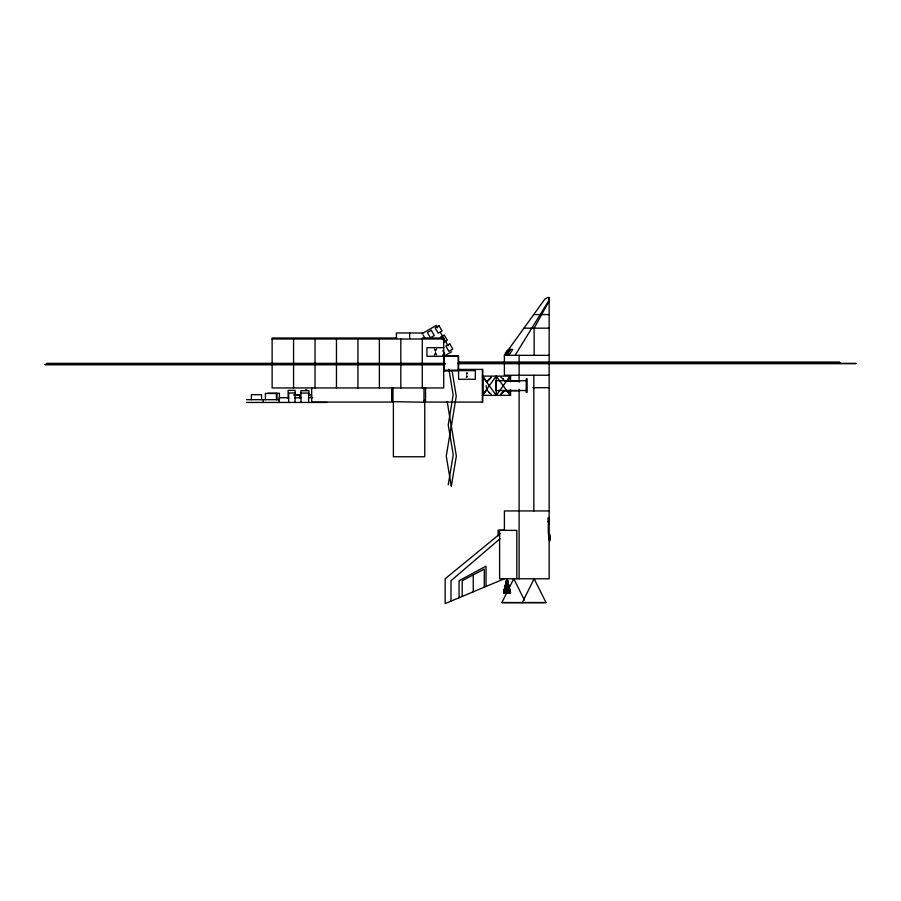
<?xml version="1.0" encoding="UTF-8"?>
<svg xmlns="http://www.w3.org/2000/svg" width="901" height="901" viewBox="0 0 901 901"><rect width="100%" height="100%" fill="white"/><g stroke="black" fill="none" stroke-linecap="round" stroke-linejoin="round"><path stroke-width="1.35" d="M393.388 402.229L393.388 456.751L424.743 456.751L424.743 402.229L393.388 401.666M548.551 297.431A4.933 0.755 -90 0 1 549.126 299.155L549.272 300.968L549.216 297.431L549.148 301.013L534.135 328.167L534.135 355.332M506.869 581.562L507.015 578.78L510.473 592.667L507.015 578.78L503.546 592.667L506.835 592.678L507.015 578.78L510.473 592.667L507.184 592.655M505.945 592.678L507.015 578.78L510.101 592.655M506.542 582.947L507.015 578.78L510.315 592.667M505.123 592.678L507.015 578.78L509.121 590.132M448.236 484.794L453.226 454.881L448.236 424.968L453.135 395.043L448.912 369.207M451.356 485.999L456.334 456.086L451.356 426.173L456.244 396.249L452.02 370.412M506.317 582.947L507.015 578.78L509.335 592.667L509.921 592.667M504.436 592.667L507.015 578.78L507.387 581.562M504.628 590.132L507.015 578.78L508.592 592.678M503.929 592.667L507.015 578.78L507.229 581.562M507.049 581.562L507.015 578.78L503.625 592.667L507.015 578.78L507.736 592.678L509.335 592.667M435.498 350.782L436.58 348.912M435.487 353.147L434.406 355.028M466.808 373.802L467.225 372.789M466.38 377.17L466.797 376.168M523.763 602.623L501.88 602.6L506.88 592.565M509.38 587.553L513.761 578.78L524.405 600.089M522.242 602.6L534.135 578.78L546.029 602.6L501.88 602.6M515.068 355.332L549.148 300.033M509.11 349.374L505.923 353.98L507.319 353.969L510.507 349.363L512.703 349.498L509.707 354.082L507.511 353.947L510.507 349.363C505.72 348.586 502.353 360.332 509.11 349.374L505.698 353.935M510.146 389.863L510.146 395.37L496.248 376.111L482.35 395.37L510.552 395.381L510.552 389.874M487.396 388.962L482.756 395.381L482.756 376.122L487.396 382.542M510.552 381.63L510.552 376.122L482.35 376.111L496.248 395.37L510.146 376.111L510.146 381.619M506.689 381.472L510.552 376.122M549.148 375.233L504.391 375.233L504.391 355.332L544.812 299.155L547.493 297.544M487.43 380.74L491 377.181M487.835 380.999L491.405 377.429M504.312 390.493L500.753 394.064M504.729 390.752L501.159 394.311M500.123 538.663L450.996 580.695L450.996 601.125M500.089 533.73L445.15 578.78L445.15 603.569L504.391 578.78M421.826 333.753L436.321 325.374L437.706 327.784M440.352 337.222L444.238 334.981L447.29 340.251L443.405 342.504M442.706 355.107L444.655 353.992L442.819 350.827M443.112 356.672L451.57 351.795M503.715 592.655L507.736 592.678M524.134 602.578L546.029 602.6M549.148 297.544L549.148 578.78L499.605 578.78L499.605 530.362L516.825 530.362L516.825 578.78M533.865 314.584L549.148 314.584M523.909 328.167L549.148 328.167M422.941 332.976L396.395 332.976L396.395 338.573M396.8 337.999L272.125 337.999L272.125 387.948L443.72 387.948L443.72 337.999L422.276 337.999M272.125 339.001L443.72 339.001M442.56 339.564L443.72 339.564M443.72 347.673L426.95 347.673L426.95 356.323L458.609 356.21M504.391 355.332L549.148 355.332M458.665 362.292L839.755 362.292M458.496 362.427L839.755 362.427M46.638 363.441L444.857 363.441M457.731 363.441L855.95 363.441M46.638 363.576L445.026 363.576M457.55 363.576L855.95 363.576M45.05 364.5L444.677 364.5M45.05 364.635L444.857 364.635M457.821 369.421L482.756 369.421L482.756 402.083L425.554 402.071L425.554 387.858M443.979 370.412L458.575 370.367M458.575 370.525L444.002 370.581L443.979 356.053L458.26 356.053L458.294 370.581M443.72 370.626L475.345 370.626L475.345 379.276L458.575 379.276L458.575 356.165M526.229 380.718L495.877 380.718L495.877 390.516L526.229 390.516M504.56 380.977L519.742 380.977M532.93 387.7L549.148 387.7M305.732 389.739L306.768 389.739M504.56 390.775L519.742 390.775M295.055 392.982L288.68 392.982L288.68 402.443M301.002 393.061L308.592 393.061L308.592 402.443M267.788 393.241L279.411 393.241L279.411 399.841M265.412 393.467L276.922 393.467L276.922 399.672M308.671 394.728L311.194 394.649L311.194 397.746M293.692 394.976L299.729 394.976L299.729 397.746M294.695 395.134L299.729 395.134M288.68 397.746L279.085 397.746L279.085 402.443M294.695 397.746L301.002 397.746M308.592 397.746L312.715 397.746M246.592 399.672L279.085 399.672M246.592 402.443L326.995 402.443M549.148 510.935L504.391 510.935L504.391 530.193M548.292 517.895L549.002 517.895M548.292 518.424L549.002 518.424M548.292 519.314L549.002 519.359M548.292 520.857L549.002 520.857M548.292 521.307L549.002 521.251M548.292 521.397L549.002 521.397M548.292 522.929L549.002 522.929M549.081 524.089L548.304 524.134L548.304 533.82L549.002 533.82M504.583 530.193L498.129 530.193L498.129 535.746M549.081 534.755L549.756 534.755M549.081 536.084L549.756 536.084M549.081 536.219L549.756 536.196M549.081 536.478L549.756 536.5L549.081 536.613M549.081 536.737L549.756 536.737M549.081 537.075L549.756 537.075M549.081 537.154L549.756 537.154M549.081 537.345L549.756 537.345M549.081 537.492L549.756 537.492M549.081 537.818L549.756 537.818M549.081 537.874L549.756 537.976M549.081 538.043L549.756 538.043M549.081 538.438L549.756 538.438M549.081 538.877L549.756 538.877M549.081 539.136L549.756 539.113M549.081 539.564L549.756 539.564M500.753 377.181L503.175 378.983M488.984 392.509L491.405 394.311M502.769 378.724L504.729 380.999M487.43 390.493L489.389 392.768M434.406 349.115L435.487 350.985M436.58 354.814L435.498 352.944M506.689 390.032L510.552 395.381M440.488 332.582L448.112 345.793M423.019 334.8L424.844 337.965M466.38 372.991L466.797 374.005M466.808 375.965L467.225 376.967M451.232 485.999L446.254 456.086L451.232 426.173L447.223 401.688M486.123 385.617L486.461 388.14M549.756 534.676L549.756 540.983M548.292 517.805L548.292 523.008M533.831 375.233L533.831 510.935M527.119 378.814L527.119 392.431M526.229 378.814L526.229 392.431M519.111 355.332L519.111 382.227M519.111 389.221L519.111 578.78M496.248 376.111L496.248 395.37M486.033 586.461L486.033 566.132L459.071 580.695L459.071 597.746M484.276 587.193L484.276 569.094L462.213 580.695L462.213 596.428M482.35 369.41L482.35 402.071M473.25 574.894L473.25 591.811M444.294 356.165L444.294 370.525M424.416 400.033L424.416 402.229M423.999 387.948L423.999 402.229M422.276 339.001L422.276 387.948M409.662 332.976L409.662 338.573M400.821 339.001L400.821 387.948M392.982 387.948L392.982 402.229M391.676 387.858L391.676 402.071L311.678 402.071L311.678 387.858M379.366 339.001L379.366 387.948M357.922 339.001L357.922 387.948M336.467 339.001L336.467 387.948M315.023 339.001L315.023 387.948M311.442 395.629L311.442 397.746M308.897 395.393L308.897 390.696L300.889 390.696L301.002 402.443M299.977 395.55L299.977 397.746M295.055 402.443L295.077 390.37L288.14 390.37L288.14 398.422M293.568 339.001L293.568 387.948M276.449 393.388L276.449 399.672M265.435 393.388L265.412 399.672M263.329 399.672L263.329 402.443M261.583 399.672L261.583 394.694L251.368 394.694L251.368 399.672M431.264 330.273L427.378 332.514L430.419 337.796L434.305 335.544L431.264 330.273M439.012 325.666L435.127 327.908L438.179 333.19L442.064 330.937L439.012 325.666M449.745 343.855L445.86 346.097L448.901 351.367L452.786 349.126L449.745 343.855M549.756 539.857L549.081 539.857L549.756 539.936"/></g></svg>
